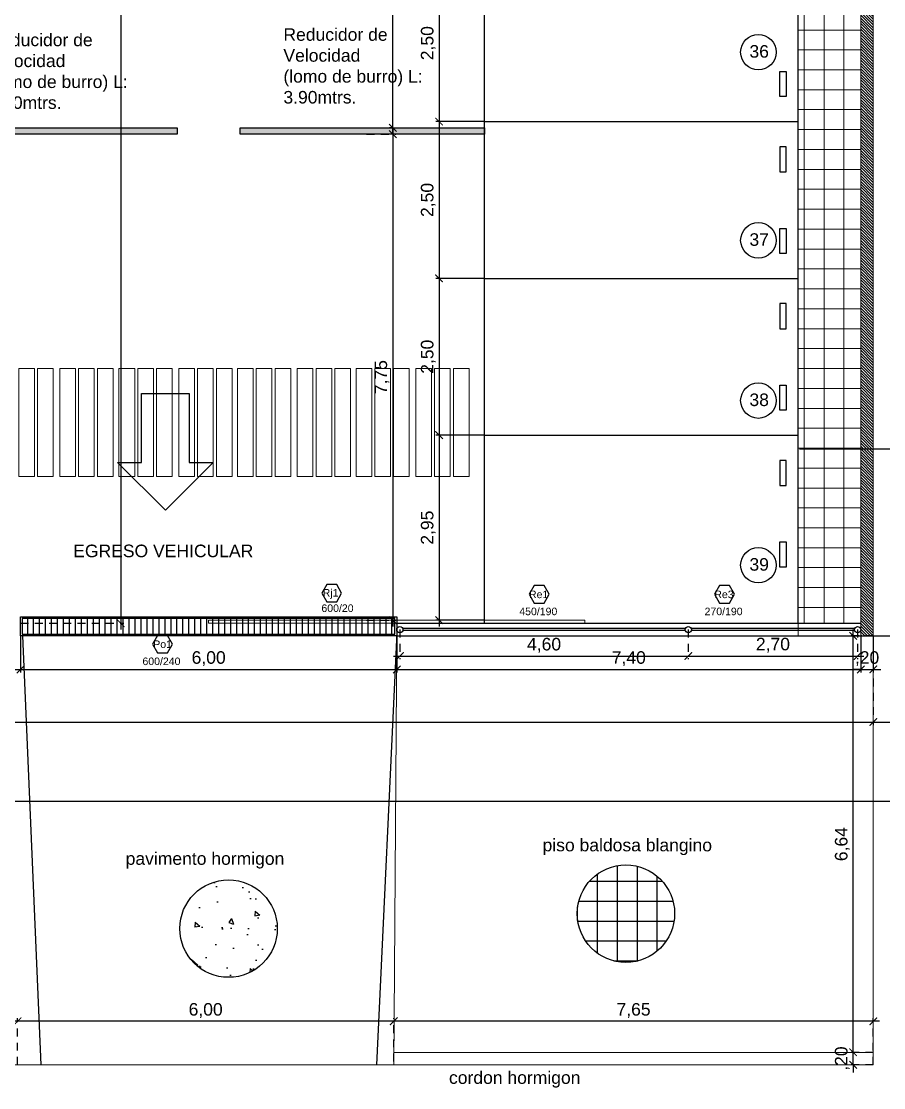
# Model space of a CAD drawing. Header units: metres. Extents: x 1166 to 1459, y -137 to 62.
# Drawn here: x 1309.59 to 1323.34, y -45.12 to -28.12 of the extents above; entities that cross this region are included whole.
import ezdxf

# ---------------------------------------------------------------- set-up
doc = ezdxf.new("R2010")
doc.units = ezdxf.units.M
doc.header["$LTSCALE"] = 0.508
doc.header["$PDMODE"] = 1
doc.header["$PDSIZE"] = -2
doc.linetypes.add('ACAD_ISO10W100', pattern=[18, 12, -3, 0, -3])
doc.linetypes.add('HIDDEN', pattern=[0.375, 0.25, -0.125])
doc.layers.get('0').update_dxf_attribs({"color": 9})
doc.layers.get('Defpoints').update_dxf_attribs({"color": 9})
for name, color, linetype in [('1-EJES', 9, 'ACAD_ISO10W100'), ('2-Corte', 9, 'Continuous'), ('2-Desig-Carp', 9, 'Continuous'), ('2-texto', 9, 'Continuous'), ('3-muros', 9, 'Continuous'), ('4-carpinterias', 9, 'Continuous'), ('8-cotas-100', 9, 'Continuous'), ('9-Hatch', 9, 'Continuous'), ('9-Hatch existente', 9, 'Continuous'), ('9-PISOS', 9, 'Continuous'), ('arq 0.09', 9, 'Continuous'), ('arq carpinterias', 9, 'Continuous'), ('arq gris 252', 9, 'Continuous'), ('artef', 9, 'Continuous')]:
    doc.layers.add(name, color=color, linetype=linetype)
doc.styles.add('swiss', font='swissel.ttf')
doc.dimstyles.new('dim-100', dxfattribs={"dimtxt": 0.2, "dimasz": 0.12, "dimexe": 0.05, "dimexo": 0, "dimgap": 0.05, "dimtad": 1, "dimzin": 4, "dimtxsty": 'swiss', "dimblk": 'ARCHTICK', "dimcen": 0.5, "dimdle": 0.1, "dimclrd": 256, "dimclre": 252, "dimclrt": 256, "dimadec": 0, "dimazin": 0, "dimtfac": 1, "dimtix": 1, "dimtmove": 2, "dimatfit": 3, "dimldrblk": 'OPEN30', "dimfxl": 0.05, "dimtolj": 1, "dimtzin": 0, "dimarcsym": 0})

# ---------------------------------------------------------------- blocks, each defined once
blk = doc.blocks.new('_ARCHTICK')
at = {"color": 0, "linetype": 'ByBlock', "const_width": 0.15}
blk.add_lwpolyline([(-0.5, -0.5), (0.5, 0.5)], dxfattribs=at)
blk = doc.blocks.new('*D19')
at = {"layer": '8-cotas-100', "linetype": 'Continuous', "lineweight": -2, "transparency": 16777216}
blk.add_line((1325.432, -17.817), (1325.432, -38.017), dxfattribs=at)
at = {"layer": '8-cotas-100', "color": 252, "linetype": 'Continuous', "lineweight": -2, "transparency": 16777216}
for p, q in [((1323.174, -17.917), (1325.482, -17.917)), ((1323.174, -37.917), (1325.482, -37.917))]:
    blk.add_line(p, q, dxfattribs=at)
at = {"layer": 'Defpoints', "color": 0, "linetype": 'Continuous', "transparency": 16777216}
for p in [(1323.174, -17.917), (1323.174, -37.917), (1325.432, -37.917)]:
    blk.add_point(p, dxfattribs=at)
at = {"layer": '8-cotas-100', "linetype": 'Continuous', "lineweight": -2, "transparency": 16777216, "xscale": 0.12, "yscale": 0.12, "zscale": 0.12}
for p, rotation in [((1325.432, -17.917), 90), ((1325.432, -37.917), 270)]:
    blk.add_blockref('_ARCHTICK', p, dxfattribs=dict(at, rotation=rotation))
at = {"layer": '8-cotas-100', "linetype": 'Continuous', "lineweight": 0, "transparency": 16777216, "insert": (1325.26, -27.917), "char_height": 0.2, "attachment_point": 5, "rotation": 90, "style": 'swiss'}
blk.add_mtext('\\A1;20,00', dxfattribs=at)
blk = doc.blocks.new('_Open30')
at = {"color": 0, "linetype": 'ByBlock', "lineweight": -2}
for p, q in [((-1, 0.27), (0, 0)), ((0, 0), (-1, -0.27)), ((0, 0), (-1, 0))]:
    blk.add_line(p, q, dxfattribs=at)
blk = doc.blocks.new('*D35')
at = {"layer": '8-cotas-100', "color": 252, "linetype": 'Continuous', "lineweight": -2, "transparency": 16777216}
for p, q in [((1307.174, -37.917), (1307.174, -38.503)), ((1309.574, -37.917), (1309.574, -38.503))]:
    blk.add_line(p, q, dxfattribs=at)
at = {"layer": '8-cotas-100', "linetype": 'Continuous', "lineweight": -2, "transparency": 16777216}
blk.add_line((1307.074, -38.453), (1309.674, -38.453), dxfattribs=at)
at = {"layer": 'Defpoints', "color": 0, "linetype": 'Continuous', "transparency": 16777216}
for p in [(1307.174, -37.917), (1309.574, -37.917), (1309.574, -38.453)]:
    blk.add_point(p, dxfattribs=at)
at = {"layer": '8-cotas-100', "linetype": 'Continuous', "lineweight": -2, "transparency": 16777216, "xscale": 0.12, "yscale": 0.12, "zscale": 0.12, "rotation": 180}
blk.add_blockref('_ARCHTICK', (1307.174, -38.453), dxfattribs=at)
at = {"layer": '8-cotas-100', "linetype": 'Continuous', "lineweight": -2, "transparency": 16777216, "xscale": 0.12, "yscale": 0.12, "zscale": 0.12}
blk.add_blockref('_ARCHTICK', (1309.574, -38.453), dxfattribs=at)
at = {"layer": '8-cotas-100', "linetype": 'Continuous', "lineweight": 0, "transparency": 16777216, "insert": (1308.374, -38.281), "char_height": 0.2, "attachment_point": 5, "style": 'swiss'}
blk.add_mtext('\\A1;2,40', dxfattribs=at)
blk = doc.blocks.new('*D36')
at = {"layer": '8-cotas-100', "color": 252, "linetype": 'Continuous', "lineweight": -2, "transparency": 16777216}
for p, q in [((1309.574, -37.917), (1309.574, -38.503)), ((1315.574, -37.917), (1315.574, -38.503))]:
    blk.add_line(p, q, dxfattribs=at)
at = {"layer": '8-cotas-100', "linetype": 'Continuous', "lineweight": -2, "transparency": 16777216}
blk.add_line((1309.474, -38.453), (1315.674, -38.453), dxfattribs=at)
at = {"layer": 'Defpoints', "color": 0, "linetype": 'Continuous', "transparency": 16777216}
for p in [(1309.574, -37.917), (1315.574, -37.917), (1315.574, -38.453)]:
    blk.add_point(p, dxfattribs=at)
at = {"layer": '8-cotas-100', "linetype": 'Continuous', "lineweight": -2, "transparency": 16777216, "xscale": 0.12, "yscale": 0.12, "zscale": 0.12, "rotation": 180}
blk.add_blockref('_ARCHTICK', (1309.574, -38.453), dxfattribs=at)
at = {"layer": '8-cotas-100', "linetype": 'Continuous', "lineweight": -2, "transparency": 16777216, "xscale": 0.12, "yscale": 0.12, "zscale": 0.12}
blk.add_blockref('_ARCHTICK', (1315.574, -38.453), dxfattribs=at)
at = {"layer": '8-cotas-100', "linetype": 'Continuous', "lineweight": 0, "transparency": 16777216, "insert": (1312.574, -38.281), "char_height": 0.2, "attachment_point": 5, "style": 'swiss'}
blk.add_mtext('\\A1;6,00', dxfattribs=at)
blk = doc.blocks.new('*D37')
at = {"layer": '8-cotas-100', "color": 252, "linetype": 'Continuous', "lineweight": -2, "transparency": 16777216}
for p, q in [((1315.574, -37.917), (1315.574, -38.503)), ((1322.974, -37.917), (1322.974, -38.503))]:
    blk.add_line(p, q, dxfattribs=at)
at = {"layer": '8-cotas-100', "linetype": 'Continuous', "lineweight": -2, "transparency": 16777216}
blk.add_line((1315.474, -38.453), (1323.074, -38.453), dxfattribs=at)
at = {"layer": 'Defpoints', "color": 0, "linetype": 'Continuous', "transparency": 16777216}
for p in [(1315.574, -37.917), (1322.974, -37.917), (1322.974, -38.453)]:
    blk.add_point(p, dxfattribs=at)
at = {"layer": '8-cotas-100', "linetype": 'Continuous', "lineweight": -2, "transparency": 16777216, "xscale": 0.12, "yscale": 0.12, "zscale": 0.12, "rotation": 180}
blk.add_blockref('_ARCHTICK', (1315.574, -38.453), dxfattribs=at)
at = {"layer": '8-cotas-100', "linetype": 'Continuous', "lineweight": -2, "transparency": 16777216, "xscale": 0.12, "yscale": 0.12, "zscale": 0.12}
blk.add_blockref('_ARCHTICK', (1322.974, -38.453), dxfattribs=at)
at = {"layer": '8-cotas-100', "linetype": 'Continuous', "lineweight": 0, "transparency": 16777216, "insert": (1319.274, -38.281), "char_height": 0.2, "attachment_point": 5, "style": 'swiss'}
blk.add_mtext('\\A1;7,40', dxfattribs=at)
blk = doc.blocks.new('*D38')
at = {"layer": '8-cotas-100', "color": 252, "linetype": 'Continuous', "lineweight": -2, "transparency": 16777216}
for p, q in [((1322.974, -37.917), (1322.974, -38.503)), ((1323.174, -37.917), (1323.174, -38.503))]:
    blk.add_line(p, q, dxfattribs=at)
at = {"layer": '8-cotas-100', "linetype": 'Continuous', "lineweight": -2, "transparency": 16777216}
for p, q in [((1322.974, -38.453), (1322.854, -38.453)), ((1322.974, -38.453), (1323.174, -38.453)), ((1323.174, -38.453), (1323.294, -38.453))]:
    blk.add_line(p, q, dxfattribs=at)
at = {"layer": 'Defpoints', "color": 0, "linetype": 'Continuous', "transparency": 16777216}
for p in [(1322.974, -37.917), (1323.174, -37.917), (1323.174, -38.453)]:
    blk.add_point(p, dxfattribs=at)
at = {"layer": '8-cotas-100', "linetype": 'Continuous', "lineweight": -2, "transparency": 16777216, "xscale": 0.12, "yscale": 0.12, "zscale": 0.12}
blk.add_blockref('_ARCHTICK', (1322.974, -38.453), dxfattribs=at)
at = {"layer": '8-cotas-100', "linetype": 'Continuous', "lineweight": -2, "transparency": 16777216, "xscale": 0.12, "yscale": 0.12, "zscale": 0.12, "rotation": 180}
blk.add_blockref('_ARCHTICK', (1323.174, -38.453), dxfattribs=at)
at = {"layer": '8-cotas-100', "linetype": 'Continuous', "lineweight": 0, "transparency": 16777216, "insert": (1323.074, -38.281), "char_height": 0.2, "attachment_point": 5, "style": 'swiss'}
blk.add_mtext('\\A1;,20', dxfattribs=at)
blk = doc.blocks.new('*D84')
at = {"layer": '8-cotas-100', "linetype": 'Continuous', "lineweight": -2, "transparency": 16777216}
blk.add_line((1316.248, -27.117), (1316.248, -29.817), dxfattribs=at)
at = {"layer": '8-cotas-100', "color": 252, "linetype": 'Continuous', "lineweight": -2, "transparency": 16777216}
for p, q in [((1316.974, -27.217), (1316.198, -27.217)), ((1316.974, -29.717), (1316.198, -29.717))]:
    blk.add_line(p, q, dxfattribs=at)
at = {"layer": 'Defpoints', "color": 0, "linetype": 'Continuous', "transparency": 16777216}
for p in [(1316.974, -27.217), (1316.248, -29.717), (1316.974, -29.717)]:
    blk.add_point(p, dxfattribs=at)
at = {"layer": '8-cotas-100', "linetype": 'Continuous', "lineweight": -2, "transparency": 16777216, "xscale": 0.12, "yscale": 0.12, "zscale": 0.12}
for p, rotation in [((1316.248, -27.217), 90), ((1316.248, -29.717), 270)]:
    blk.add_blockref('_ARCHTICK', p, dxfattribs=dict(at, rotation=rotation))
at = {"layer": '8-cotas-100', "linetype": 'Continuous', "lineweight": 0, "transparency": 16777216, "insert": (1316.077, -28.467), "char_height": 0.2, "attachment_point": 5, "rotation": 90, "style": 'swiss'}
blk.add_mtext('\\A1;2,50', dxfattribs=at)
blk = doc.blocks.new('*D133')
at = {"layer": '8-cotas-100', "color": 252, "linetype": 'Continuous', "lineweight": -2, "transparency": 16777216}
for p, q in [((1316.974, -29.717), (1316.198, -29.717)), ((1316.974, -32.217), (1316.198, -32.217))]:
    blk.add_line(p, q, dxfattribs=at)
at = {"layer": '8-cotas-100', "linetype": 'Continuous', "lineweight": -2, "transparency": 16777216}
blk.add_line((1316.248, -29.617), (1316.248, -32.317), dxfattribs=at)
at = {"layer": 'Defpoints', "color": 0, "linetype": 'Continuous', "transparency": 16777216}
for p in [(1316.974, -29.717), (1316.248, -32.217), (1316.974, -32.217)]:
    blk.add_point(p, dxfattribs=at)
at = {"layer": '8-cotas-100', "linetype": 'Continuous', "lineweight": -2, "transparency": 16777216, "xscale": 0.12, "yscale": 0.12, "zscale": 0.12}
for p, rotation in [((1316.248, -29.717), 90), ((1316.248, -32.217), 270)]:
    blk.add_blockref('_ARCHTICK', p, dxfattribs=dict(at, rotation=rotation))
at = {"layer": '8-cotas-100', "linetype": 'Continuous', "lineweight": 0, "transparency": 16777216, "insert": (1316.077, -30.967), "char_height": 0.2, "attachment_point": 5, "rotation": 90, "style": 'swiss'}
blk.add_mtext('\\A1;2,50', dxfattribs=at)
blk = doc.blocks.new('*D134')
at = {"layer": '8-cotas-100', "linetype": 'Continuous', "lineweight": -2, "transparency": 16777216}
blk.add_line((1316.248, -32.117), (1316.248, -34.817), dxfattribs=at)
at = {"layer": '8-cotas-100', "color": 252, "linetype": 'Continuous', "lineweight": -2, "transparency": 16777216}
for p, q in [((1316.974, -32.217), (1316.198, -32.217)), ((1316.974, -34.717), (1316.198, -34.717))]:
    blk.add_line(p, q, dxfattribs=at)
at = {"layer": 'Defpoints', "color": 0, "linetype": 'Continuous', "transparency": 16777216}
for p in [(1316.974, -32.217), (1316.248, -34.717), (1316.974, -34.717)]:
    blk.add_point(p, dxfattribs=at)
at = {"layer": '8-cotas-100', "linetype": 'Continuous', "lineweight": -2, "transparency": 16777216, "xscale": 0.12, "yscale": 0.12, "zscale": 0.12}
for p, rotation in [((1316.248, -32.217), 90), ((1316.248, -34.717), 270)]:
    blk.add_blockref('_ARCHTICK', p, dxfattribs=dict(at, rotation=rotation))
at = {"layer": '8-cotas-100', "linetype": 'Continuous', "lineweight": 0, "transparency": 16777216, "insert": (1316.077, -33.467), "char_height": 0.2, "attachment_point": 5, "rotation": 90, "style": 'swiss'}
blk.add_mtext('\\A1;2,50', dxfattribs=at)
blk = doc.blocks.new('*D135')
at = {"layer": '8-cotas-100', "linetype": 'Continuous', "lineweight": -2, "transparency": 16777216}
blk.add_line((1316.248, -34.617), (1316.248, -37.767), dxfattribs=at)
at = {"layer": '8-cotas-100', "color": 252, "linetype": 'Continuous', "lineweight": -2, "transparency": 16777216}
for p, q in [((1316.974, -34.717), (1316.198, -34.717)), ((1316.974, -37.667), (1316.198, -37.667))]:
    blk.add_line(p, q, dxfattribs=at)
at = {"layer": 'Defpoints', "color": 0, "linetype": 'Continuous', "transparency": 16777216}
for p in [(1316.974, -34.717), (1316.248, -37.667), (1316.974, -37.667)]:
    blk.add_point(p, dxfattribs=at)
at = {"layer": '8-cotas-100', "linetype": 'Continuous', "lineweight": -2, "transparency": 16777216, "xscale": 0.12, "yscale": 0.12, "zscale": 0.12}
for p, rotation in [((1316.248, -34.717), 90), ((1316.248, -37.667), 270)]:
    blk.add_blockref('_ARCHTICK', p, dxfattribs=dict(at, rotation=rotation))
at = {"layer": '8-cotas-100', "linetype": 'Continuous', "lineweight": 0, "transparency": 16777216, "insert": (1316.077, -36.192), "char_height": 0.2, "attachment_point": 5, "rotation": 90, "style": 'swiss'}
blk.add_mtext('\\A1;2,95', dxfattribs=at)
blk = doc.blocks.new('*D210')
at = {"layer": '8-cotas-100', "color": 252, "linetype": 'HIDDEN', "lineweight": -2, "transparency": 16777216}
for p, q in [((1258.574, -37.917), (1258.574, -39.343)), ((1323.174, -37.917), (1323.174, -39.343))]:
    blk.add_line(p, q, dxfattribs=at)
at = {"layer": '8-cotas-100', "linetype": 'Continuous', "lineweight": -2, "transparency": 16777216}
blk.add_line((1258.474, -39.293), (1323.274, -39.293), dxfattribs=at)
at = {"layer": 'Defpoints', "color": 0, "linetype": 'Continuous', "transparency": 16777216}
for p in [(1258.574, -37.917), (1323.174, -37.917), (1323.174, -39.293)]:
    blk.add_point(p, dxfattribs=at)
at = {"layer": '8-cotas-100', "linetype": 'Continuous', "lineweight": -2, "transparency": 16777216, "xscale": 0.12, "yscale": 0.12, "zscale": 0.12, "rotation": 180}
blk.add_blockref('_ARCHTICK', (1258.574, -39.293), dxfattribs=at)
at = {"layer": '8-cotas-100', "linetype": 'Continuous', "lineweight": -2, "transparency": 16777216, "xscale": 0.12, "yscale": 0.12, "zscale": 0.12}
blk.add_blockref('_ARCHTICK', (1323.174, -39.293), dxfattribs=at)
at = {"layer": '8-cotas-100', "linetype": 'Continuous', "lineweight": 0, "transparency": 16777216, "insert": (1290.874, -39.122), "char_height": 0.2, "attachment_point": 5, "style": 'swiss'}
blk.add_mtext('\\A1;64,60', dxfattribs=at)
blk = doc.blocks.new('*D211')
at = {"layer": '8-cotas-100', "color": 252, "linetype": 'HIDDEN', "lineweight": -2, "transparency": 16777216}
for p, q in [((1323.174, -37.917), (1323.174, -39.343)), ((1334.514, -37.917), (1334.514, -39.343))]:
    blk.add_line(p, q, dxfattribs=at)
at = {"layer": '8-cotas-100', "linetype": 'Continuous', "lineweight": -2, "transparency": 16777216}
blk.add_line((1323.074, -39.293), (1334.614, -39.293), dxfattribs=at)
at = {"layer": 'Defpoints', "color": 0, "linetype": 'Continuous', "transparency": 16777216}
for p in [(1323.174, -37.917), (1334.514, -37.917), (1334.514, -39.293)]:
    blk.add_point(p, dxfattribs=at)
at = {"layer": '8-cotas-100', "linetype": 'Continuous', "lineweight": -2, "transparency": 16777216, "xscale": 0.12, "yscale": 0.12, "zscale": 0.12, "rotation": 180}
blk.add_blockref('_ARCHTICK', (1323.174, -39.293), dxfattribs=at)
at = {"layer": '8-cotas-100', "linetype": 'Continuous', "lineweight": -2, "transparency": 16777216, "xscale": 0.12, "yscale": 0.12, "zscale": 0.12}
blk.add_blockref('_ARCHTICK', (1334.514, -39.293), dxfattribs=at)
at = {"layer": '8-cotas-100', "linetype": 'Continuous', "lineweight": 0, "transparency": 16777216, "insert": (1328.844, -39.122), "char_height": 0.2, "attachment_point": 5, "style": 'swiss'}
blk.add_mtext('\\A1;11,34', dxfattribs=at)
blk = doc.blocks.new('*D275')
at = {"layer": '8-cotas-100', "color": 252, "linetype": 'HIDDEN', "lineweight": -2, "transparency": 16777216}
for p, q in [((1239.593, -37.917), (1239.593, -40.601)), ((1334.514, -37.917), (1334.514, -40.601))]:
    blk.add_line(p, q, dxfattribs=at)
at = {"layer": '8-cotas-100', "lineweight": -2, "transparency": 16777216}
blk.add_line((1239.493, -40.551), (1334.614, -40.551), dxfattribs=at)
at = {"layer": 'Defpoints', "color": 0, "transparency": 16777216}
for p in [(1239.593, -37.917), (1334.514, -37.917), (1334.514, -40.551)]:
    blk.add_point(p, dxfattribs=at)
at = {"layer": '8-cotas-100', "lineweight": -2, "transparency": 16777216, "xscale": 0.12, "yscale": 0.12, "zscale": 0.12, "rotation": 180}
blk.add_blockref('_ARCHTICK', (1239.593, -40.551), dxfattribs=at)
at = {"layer": '8-cotas-100', "lineweight": -2, "transparency": 16777216, "xscale": 0.12, "yscale": 0.12, "zscale": 0.12}
blk.add_blockref('_ARCHTICK', (1334.514, -40.551), dxfattribs=at)
at = {"layer": '8-cotas-100', "lineweight": 0, "transparency": 16777216, "insert": (1287.053, -40.379), "char_height": 0.2, "attachment_point": 5, "style": 'swiss'}
blk.add_mtext('\\A1;94,92', dxfattribs=at)
blk = doc.blocks.new('*D279')
at = {"layer": '8-cotas-100', "color": 252, "linetype": 'HIDDEN', "lineweight": -2, "transparency": 16777216}
for p, q in [((1315.093, -29.917), (1315.56, -29.917)), ((1315.093, -37.667), (1315.56, -37.667))]:
    blk.add_line(p, q, dxfattribs=at)
at = {"layer": '8-cotas-100', "lineweight": -2, "transparency": 16777216}
blk.add_line((1315.51, -29.817), (1315.51, -37.767), dxfattribs=at)
at = {"layer": 'Defpoints', "color": 0, "transparency": 16777216}
for p in [(1315.093, -29.917), (1315.093, -37.667), (1315.51, -37.667)]:
    blk.add_point(p, dxfattribs=at)
at = {"layer": '8-cotas-100', "lineweight": -2, "transparency": 16777216, "xscale": 0.12, "yscale": 0.12, "zscale": 0.12}
for p, rotation in [((1315.51, -29.917), 90), ((1315.51, -37.667), 270)]:
    blk.add_blockref('_ARCHTICK', p, dxfattribs=dict(at, rotation=rotation))
at = {"layer": '8-cotas-100', "lineweight": 0, "transparency": 16777216, "insert": (1315.338, -33.792), "char_height": 0.2, "attachment_point": 5, "rotation": 90, "style": 'swiss'}
blk.add_mtext('\\A1;7,75', dxfattribs=at)
blk = doc.blocks.new('*D280')
at = {"layer": '8-cotas-100', "color": 252, "linetype": 'HIDDEN', "lineweight": -2, "transparency": 16777216}
for p, q in [((1315.51, -15.267), (1315.46, -15.267)), ((1315.51, -29.817), (1315.46, -29.817))]:
    blk.add_line(p, q, dxfattribs=at)
at = {"layer": '8-cotas-100', "lineweight": -2, "transparency": 16777216}
blk.add_line((1315.51, -29.917), (1315.51, -15.167), dxfattribs=at)
at = {"layer": 'Defpoints', "color": 0, "transparency": 16777216}
for p in [(1315.51, -15.267), (1315.51, -15.267), (1315.51, -29.817)]:
    blk.add_point(p, dxfattribs=at)
at = {"layer": '8-cotas-100', "lineweight": -2, "transparency": 16777216, "xscale": 0.12, "yscale": 0.12, "zscale": 0.12}
for p, rotation in [((1315.51, -15.267), 90), ((1315.51, -29.817), 270)]:
    blk.add_blockref('_ARCHTICK', p, dxfattribs=dict(at, rotation=rotation))
at = {"layer": '8-cotas-100', "lineweight": 0, "transparency": 16777216, "insert": (1315.338, -22.542), "char_height": 0.2, "attachment_point": 5, "rotation": 90, "style": 'swiss'}
blk.add_mtext('\\A1;14,55', dxfattribs=at)
blk = doc.blocks.new('*D481')
at = {"layer": '8-cotas-100', "color": 252, "linetype": 'HIDDEN', "lineweight": -2, "transparency": 16777216}
for p, q in [((1310.4, 1.883), (1311.223, 1.883)), ((1309.574, -37.717), (1311.223, -37.717))]:
    blk.add_line(p, q, dxfattribs=at)
at = {"layer": '8-cotas-100', "lineweight": -2, "transparency": 16777216}
blk.add_line((1311.173, 1.983), (1311.173, -37.817), dxfattribs=at)
at = {"layer": 'Defpoints', "color": 0, "transparency": 16777216}
for p in [(1310.4, 1.883), (1309.574, -37.717), (1311.173, -37.717)]:
    blk.add_point(p, dxfattribs=at)
at = {"layer": '8-cotas-100', "lineweight": -2, "transparency": 16777216, "xscale": 0.12, "yscale": 0.12, "zscale": 0.12}
for p, rotation in [((1311.173, 1.883), 90), ((1311.173, -37.717), 270)]:
    blk.add_blockref('_ARCHTICK', p, dxfattribs=dict(at, rotation=rotation))
at = {"layer": '8-cotas-100', "transparency": 16777216, "insert": (1311.002, -17.917), "char_height": 0.2, "attachment_point": 5, "rotation": 90, "style": 'swiss'}
blk.add_mtext('\\A1;39,60', dxfattribs=at)
blk = doc.blocks.new('*D537')
at = {"layer": '8-cotas-100', "color": 252, "linetype": 'HIDDEN', "lineweight": -2, "transparency": 16777216}
for p, q in [((1315.623, -37.817), (1315.623, -38.289)), ((1320.223, -37.817), (1320.223, -38.289))]:
    blk.add_line(p, q, dxfattribs=at)
at = {"layer": '8-cotas-100', "lineweight": -2, "transparency": 16777216}
blk.add_line((1315.523, -38.239), (1320.323, -38.239), dxfattribs=at)
at = {"layer": 'Defpoints', "color": 0, "transparency": 16777216}
for p in [(1315.623, -37.817), (1320.223, -37.817), (1320.223, -38.239)]:
    blk.add_point(p, dxfattribs=at)
at = {"layer": '8-cotas-100', "lineweight": -2, "transparency": 16777216, "xscale": 0.12, "yscale": 0.12, "zscale": 0.12, "rotation": 180}
blk.add_blockref('_ARCHTICK', (1315.623, -38.239), dxfattribs=at)
at = {"layer": '8-cotas-100', "lineweight": -2, "transparency": 16777216, "xscale": 0.12, "yscale": 0.12, "zscale": 0.12}
blk.add_blockref('_ARCHTICK', (1320.223, -38.239), dxfattribs=at)
at = {"layer": '8-cotas-100', "transparency": 16777216, "insert": (1317.923, -38.068), "char_height": 0.2, "attachment_point": 5, "style": 'swiss'}
blk.add_mtext('\\A1;4,60', dxfattribs=at)
blk = doc.blocks.new('*D538')
at = {"layer": '8-cotas-100', "color": 252, "linetype": 'HIDDEN', "lineweight": -2, "transparency": 16777216}
for p, q in [((1320.223, -37.817), (1320.223, -38.289)), ((1322.923, -37.817), (1322.923, -38.289))]:
    blk.add_line(p, q, dxfattribs=at)
at = {"layer": '8-cotas-100', "lineweight": -2, "transparency": 16777216}
blk.add_line((1320.123, -38.239), (1323.023, -38.239), dxfattribs=at)
at = {"layer": 'Defpoints', "color": 0, "transparency": 16777216}
for p in [(1320.223, -37.817), (1322.923, -37.817), (1322.923, -38.239)]:
    blk.add_point(p, dxfattribs=at)
at = {"layer": '8-cotas-100', "lineweight": -2, "transparency": 16777216, "xscale": 0.12, "yscale": 0.12, "zscale": 0.12, "rotation": 180}
blk.add_blockref('_ARCHTICK', (1320.223, -38.239), dxfattribs=at)
at = {"layer": '8-cotas-100', "lineweight": -2, "transparency": 16777216, "xscale": 0.12, "yscale": 0.12, "zscale": 0.12}
blk.add_blockref('_ARCHTICK', (1322.923, -38.239), dxfattribs=at)
at = {"layer": '8-cotas-100', "transparency": 16777216, "insert": (1321.573, -38.067), "char_height": 0.2, "attachment_point": 5, "style": 'swiss'}
blk.add_mtext('\\A1;2,70', dxfattribs=at)
blk = doc.blocks.new('*D563')
at = {"layer": '8-cotas-100', "color": 252, "linetype": 'HIDDEN', "lineweight": -2, "transparency": 16777216}
for p, q in [((1315.526, -44.705), (1315.526, -44.013)), ((1323.174, -44.758), (1323.174, -44.013))]:
    blk.add_line(p, q, dxfattribs=at)
at = {"layer": '8-cotas-100', "lineweight": -2, "transparency": 16777216}
blk.add_line((1323.274, -44.063), (1315.426, -44.063), dxfattribs=at)
at = {"layer": 'Defpoints', "color": 0, "transparency": 16777216}
for p in [(1315.526, -44.063), (1315.526, -44.705), (1323.174, -44.758)]:
    blk.add_point(p, dxfattribs=at)
at = {"layer": '8-cotas-100', "lineweight": -2, "transparency": 16777216, "xscale": 0.12, "yscale": 0.12, "zscale": 0.12, "rotation": 180}
blk.add_blockref('_ARCHTICK', (1315.526, -44.063), dxfattribs=at)
at = {"layer": '8-cotas-100', "lineweight": -2, "transparency": 16777216, "xscale": 0.12, "yscale": 0.12, "zscale": 0.12}
blk.add_blockref('_ARCHTICK', (1323.174, -44.063), dxfattribs=at)
at = {"layer": '8-cotas-100', "transparency": 16777216, "insert": (1319.35, -43.891), "char_height": 0.2, "attachment_point": 5, "style": 'swiss'}
blk.add_mtext('\\A1;7,65', dxfattribs=at)
blk = doc.blocks.new('*D564')
at = {"layer": '8-cotas-100', "color": 252, "linetype": 'HIDDEN', "lineweight": -2, "transparency": 16777216}
for p, q in [((1309.526, -44.758), (1309.526, -44.013)), ((1315.526, -44.705), (1315.526, -44.013))]:
    blk.add_line(p, q, dxfattribs=at)
at = {"layer": '8-cotas-100', "lineweight": -2, "transparency": 16777216}
blk.add_line((1315.626, -44.063), (1309.426, -44.063), dxfattribs=at)
at = {"layer": 'Defpoints', "color": 0, "transparency": 16777216}
for p in [(1309.526, -44.063), (1315.526, -44.705), (1309.526, -44.758)]:
    blk.add_point(p, dxfattribs=at)
at = {"layer": '8-cotas-100', "lineweight": -2, "transparency": 16777216, "xscale": 0.12, "yscale": 0.12, "zscale": 0.12, "rotation": 180}
blk.add_blockref('_ARCHTICK', (1309.526, -44.063), dxfattribs=at)
at = {"layer": '8-cotas-100', "lineweight": -2, "transparency": 16777216, "xscale": 0.12, "yscale": 0.12, "zscale": 0.12}
blk.add_blockref('_ARCHTICK', (1315.526, -44.063), dxfattribs=at)
at = {"layer": '8-cotas-100', "transparency": 16777216, "insert": (1312.526, -43.891), "char_height": 0.2, "attachment_point": 5, "style": 'swiss'}
blk.add_mtext('\\A1;6,00', dxfattribs=at)
blk = doc.blocks.new('*D565')
at = {"layer": '8-cotas-100', "color": 252, "linetype": 'HIDDEN', "lineweight": -2, "transparency": 16777216}
for p, q in [((1307.414, -44.758), (1307.414, -44.013)), ((1309.526, -44.758), (1309.526, -44.013))]:
    blk.add_line(p, q, dxfattribs=at)
at = {"layer": '8-cotas-100', "lineweight": -2, "transparency": 16777216}
blk.add_line((1309.626, -44.063), (1307.314, -44.063), dxfattribs=at)
at = {"layer": 'Defpoints', "color": 0, "transparency": 16777216}
for p in [(1307.414, -44.063), (1307.414, -44.758), (1309.526, -44.758)]:
    blk.add_point(p, dxfattribs=at)
at = {"layer": '8-cotas-100', "lineweight": -2, "transparency": 16777216, "xscale": 0.12, "yscale": 0.12, "zscale": 0.12, "rotation": 180}
blk.add_blockref('_ARCHTICK', (1307.414, -44.063), dxfattribs=at)
at = {"layer": '8-cotas-100', "lineweight": -2, "transparency": 16777216, "xscale": 0.12, "yscale": 0.12, "zscale": 0.12}
blk.add_blockref('_ARCHTICK', (1309.526, -44.063), dxfattribs=at)
at = {"layer": '8-cotas-100', "transparency": 16777216, "insert": (1308.47, -43.891), "char_height": 0.2, "attachment_point": 5, "style": 'swiss'}
blk.add_mtext('\\A1;2,11', dxfattribs=at)
blk = doc.blocks.new('*D566')
at = {"layer": '8-cotas-100', "lineweight": -2, "transparency": 16777216}
for p, q in [((1322.852, -44.558), (1322.852, -44.438)), ((1322.852, -44.758), (1322.852, -44.558)), ((1322.852, -44.758), (1322.852, -44.878))]:
    blk.add_line(p, q, dxfattribs=at)
at = {"layer": '8-cotas-100', "color": 252, "linetype": 'HIDDEN', "lineweight": -2, "transparency": 16777216}
for p, q in [((1323.174, -44.558), (1322.802, -44.558)), ((1323.174, -44.758), (1322.802, -44.758))]:
    blk.add_line(p, q, dxfattribs=at)
at = {"layer": 'Defpoints', "color": 0, "transparency": 16777216}
for p in [(1322.852, -44.558), (1323.174, -44.558), (1323.174, -44.758)]:
    blk.add_point(p, dxfattribs=at)
at = {"layer": '8-cotas-100', "lineweight": -2, "transparency": 16777216, "xscale": 0.12, "yscale": 0.12, "zscale": 0.12}
for p, rotation in [((1322.852, -44.558), 270), ((1322.852, -44.758), 90)]:
    blk.add_blockref('_ARCHTICK', p, dxfattribs=dict(at, rotation=rotation))
at = {"layer": '8-cotas-100', "transparency": 16777216, "insert": (1322.68, -44.658), "char_height": 0.2, "attachment_point": 5, "rotation": 90, "style": 'swiss'}
blk.add_mtext('\\A1;,20', dxfattribs=at)
blk = doc.blocks.new('*D567')
at = {"layer": '8-cotas-100', "lineweight": -2, "transparency": 16777216}
blk.add_line((1322.852, -44.658), (1322.852, -37.817), dxfattribs=at)
at = {"layer": '8-cotas-100', "color": 252, "linetype": 'HIDDEN', "lineweight": -2, "transparency": 16777216}
for p, q in [((1323.174, -37.917), (1322.802, -37.917)), ((1323.174, -44.558), (1322.802, -44.558))]:
    blk.add_line(p, q, dxfattribs=at)
at = {"layer": 'Defpoints', "color": 0, "transparency": 16777216}
for p in [(1322.852, -37.917), (1323.174, -37.917), (1323.174, -44.558)]:
    blk.add_point(p, dxfattribs=at)
at = {"layer": '8-cotas-100', "lineweight": -2, "transparency": 16777216, "xscale": 0.12, "yscale": 0.12, "zscale": 0.12}
for p, rotation in [((1322.852, -37.917), 90), ((1322.852, -44.558), 270)]:
    blk.add_blockref('_ARCHTICK', p, dxfattribs=dict(at, rotation=rotation))
at = {"layer": '8-cotas-100', "transparency": 16777216, "insert": (1322.68, -41.238), "char_height": 0.2, "attachment_point": 5, "rotation": 90, "style": 'swiss'}
blk.add_mtext('\\A1;6,64', dxfattribs=at)

msp = doc.modelspace()

# ---------------------------------------------------------------- hatches: boundary and pattern name
at = {"layer": '4-carpinterias'}
h = msp.add_hatch(color=256, dxfattribs=at)
h.dxf.hatch_style = 1
h.paths.add_polyline_path([(1312.074, -29.917), (1308.174, -29.917), (1308.174, -29.817), (1312.074, -29.817)])
h = msp.add_hatch(color=256, dxfattribs=at)
h.dxf.hatch_style = 1
h.paths.add_polyline_path([(1316.974, -29.917), (1313.074, -29.917), (1313.074, -29.817), (1316.974, -29.817)])
at = {"layer": '9-Hatch', "linetype": 'Continuous', "lineweight": 0}
h = msp.add_hatch(dxfattribs=at)
h.set_pattern_fill('NET', color=256, scale=0.1)
h.paths.add_polyline_path([(1303.174, -13.011), (1303.174, -12.677), (1302.174, -12.677), (1302.174, -31.111), (1303.174, -31.111)])
h.paths.add_polyline_path([(1322.974, -14.717), (1321.974, -14.717), (1321.974, -37.717), (1322.374, -37.717), (1322.974, -37.717)])
at = {"layer": '9-Hatch'}
h = msp.add_hatch(dxfattribs=at)
h.set_pattern_fill('NET', color=256, scale=0.1, angle=-90)
h.set_pattern_definition([(270, (5.2782, -0.2368), (0.3175, -1e-16), []), (0, (5.2782, -0.2368), (1e-16, 0.3175), [])])
h.paths.add_polyline_path([(1319.228, -43.123, 1), (1319.228, -41.569, 1)])
h = msp.add_hatch(dxfattribs=at)
h.set_pattern_fill('AR-CONC', color=256, scale=0.005, angle=-90)
h.set_pattern_definition([(320, (1567.6917, 340.6986), (-0.0796954, -0.9109233), [0.09525, -1.04775]), (265, (1567.6917, 340.6986), (0.9552842, 0.1762171), [0.0762, -0.838203]), (10.45144, (1567.685, 340.6227), (0.8755888, -0.7347062), [0.08095, -0.8904512]), (316.1842, (1567.9457, 340.6986), (-0.2102116, -1.3553952), [0.142875, -1.571625]), (6.63556, (1567.9281, 340.5857), (1.2371306, -1.1870207), [0.121425, -1.335678]), (261.18415, (1567.9457, 340.6986), (1.2371306, -1.1870207), [0.1143, -1.2572987]), (291, (1567.8822, 340.5716), (-0.511326, -0.758072), [0.09525, -1.04775]), (236, (1567.8822, 340.5716), (0.9209398, -0.3090101), [0.0762, -0.8382]), (341.45144, (1567.8396, 340.5084), (0.4096138, -1.0670821), [0.08095, -0.8904497]), (307.5, (1567.69167, 340.6986), (0.4227752, -0.01544302), [0, -0.82804, 0, -0.8509, 0, -0.841375]), (277.5, (1567.69167, 340.6986), (0.50090287, -0.3340983), [0, -0.48514, 0, -0.80899, 0, -0.320675]), (237.5, (1567.69167, 340.9818), (-0.02864372, -0.67795298), [0, -0.3175, 0, -0.9906, 0, -1.31445]), (227.5, (1567.69167, 341.1088), (0.12713246, -0.7406459), [0, -0.41275, 0, -0.65786, 0, -0.93345])])
h.paths.add_polyline_path([(1312.891, -43.362, 1), (1312.891, -41.808, 1)])
at = {"layer": '9-Hatch existente', "linetype": 'Continuous', "lineweight": 0}
h = msp.add_hatch(dxfattribs=at)
h.set_pattern_fill('ANSI31', color=256, scale=0.01, angle=-90)
h.paths.add_polyline_path([(1323.174, -30.632), (1322.974, -30.632), (1322.974, -37.917), (1323.174, -37.917)])
h.paths.add_polyline_path([(1323.174, -17.717), (1322.974, -17.717), (1322.974, -30.632), (1323.174, -30.632)])
h.paths.add_polyline_path([(1334.723, -16.001), (1336.718, -16.001), (1336.718, -15.252), (1334.723, -15.252)], flags=8)
at = {"layer": 'arq gris 252', "ltscale": 0.001}
h = msp.add_hatch(dxfattribs=at)
h.set_pattern_fill('ANSI31', color=256, scale=0.03, angle=45, style=0)
h.paths.add_polyline_path([(1309.599, -37.892), (1315.541, -37.892), (1315.541, -37.642), (1309.599, -37.642)])

# ---------------------------------------------------------------- linework, layer by layer
at = {"layer": '1-EJES', "linetype": 'ACAD_ISO10W100', "ltscale": 0.05}
msp.add_line((1323.174, -37.917), (1334.514, -37.917), dxfattribs=at)
at = {"layer": '2-Corte'}
msp.add_line((1321.994, -34.937), (1323.878, -34.937), dxfattribs=at)
at = {"layer": '2-texto'}
msp.add_lwpolyline([(1312.646, -35.151), (1311.883, -35.914), (1311.12, -35.151), (1311.502, -35.151), (1311.502, -34.054), (1312.264, -34.054), (1312.264, -35.151)], close=True, dxfattribs=at)
for centre in [(1321.341, -28.611), (1321.341, -31.611), (1321.341, -34.166), (1321.341, -36.791)]:
    msp.add_circle(centre, 0.283, dxfattribs=at)
at = {"layer": '3-muros', "linetype": 'Continuous', "lineweight": 0}
for p, q in [((1322.974, -37.917), (1322.974, -17.717)), ((1323.174, -37.917), (1323.174, -17.717))]:
    msp.add_line(p, q, dxfattribs=at)
at = {"layer": '4-carpinterias'}
for p, q in [((1315.574, -37.717), (1322.974, -37.717)), ((1315.574, -37.717), (1315.574, -37.917)), ((1317.374, -37.717), (1322.374, -37.717)), ((1320.176, -37.802), (1315.671, -37.802)), ((1320.176, -37.832), (1315.671, -37.832)), ((1322.876, -37.802), (1320.271, -37.802)), ((1322.876, -37.832), (1320.271, -37.832)), ((1315.574, -37.917), (1323.174, -37.917))]:
    msp.add_line(p, q, dxfattribs=at)
at = {"layer": '4-carpinterias', "flags": 128}
for points in [[(1312.074, -29.917), (1308.174, -29.917), (1308.174, -29.817), (1312.074, -29.817), (1312.074, -29.917)], [(1316.974, -29.917), (1313.074, -29.917), (1313.074, -29.817), (1316.974, -29.817), (1316.974, -29.917)]]:
    msp.add_lwpolyline(points, dxfattribs=at)
at = {"layer": '4-carpinterias', "linetype": 'Continuous', "lineweight": 0}
msp.add_lwpolyline([(1312.574, -37.717), (1318.574, -37.717), (1318.574, -37.667), (1312.574, -37.667)], close=True, dxfattribs=at)
at = {"layer": '4-carpinterias'}
for centre in [(1315.623, -37.817), (1320.223, -37.817), (1322.923, -37.817)]:
    msp.add_circle(centre, 0.05, dxfattribs=at)
at = {"layer": '9-Hatch', "linetype": 'Continuous', "lineweight": 0}
msp.add_line((1321.974, -37.917), (1321.974, -14.717), dxfattribs=at)
at = {"layer": '9-Hatch'}
for centre in [(1319.228, -42.346), (1312.891, -42.585)]:
    msp.add_circle(centre, 0.777, dxfattribs=at)
at = {"layer": '9-PISOS'}
msp.add_line((1315.574, -37.868), (1315.252, -44.758), dxfattribs=at)
at = {"layer": '9-PISOS', "linetype": 'Continuous', "lineweight": 0}
for p, q in [((1323.174, -44.758), (1323.174, -37.917)), ((1315.526, -44.558), (1323.174, -44.558)), ((1315.526, -44.758), (1323.174, -44.758))]:
    msp.add_line(p, q, dxfattribs=at)
at = {"layer": '9-PISOS', "lineweight": 0, "flags": 128}
for points in [[(1309.545, -35.377), (1309.545, -33.657), (1309.795, -33.657), (1309.795, -35.377), (1309.545, -35.377)], [(1309.845, -35.377), (1309.845, -33.657), (1310.095, -33.657), (1310.095, -35.377), (1309.845, -35.377)], [(1310.199, -35.377), (1310.199, -33.657), (1310.449, -33.657), (1310.449, -35.377), (1310.199, -35.377)], [(1310.499, -35.377), (1310.499, -33.657), (1310.749, -33.657), (1310.749, -35.377), (1310.499, -35.377)], [(1310.799, -35.377), (1310.799, -33.657), (1311.049, -33.657), (1311.049, -35.377), (1310.799, -35.377)], [(1311.144, -35.377), (1311.144, -33.657), (1311.394, -33.657), (1311.394, -35.377), (1311.144, -35.377)], [(1311.444, -35.377), (1311.444, -33.657), (1311.694, -33.657), (1311.694, -35.377), (1311.444, -35.377)], [(1311.744, -35.377), (1311.744, -33.657), (1311.994, -33.657), (1311.994, -35.377), (1311.744, -35.377)], [(1312.098, -35.377), (1312.098, -33.657), (1312.348, -33.657), (1312.348, -35.377), (1312.098, -35.377)], [(1312.398, -35.377), (1312.398, -33.657), (1312.648, -33.657), (1312.648, -35.377), (1312.398, -35.377)], [(1312.698, -35.377), (1312.698, -33.657), (1312.948, -33.657), (1312.948, -35.377), (1312.698, -35.377)], [(1313.032, -35.377), (1313.032, -33.657), (1313.282, -33.657), (1313.282, -35.377), (1313.032, -35.377)], [(1313.332, -35.377), (1313.332, -33.657), (1313.582, -33.657), (1313.582, -35.377), (1313.332, -35.377)], [(1313.632, -35.377), (1313.632, -33.657), (1313.882, -33.657), (1313.882, -35.377), (1313.632, -35.377)], [(1313.986, -35.377), (1313.986, -33.657), (1314.236, -33.657), (1314.236, -35.377), (1313.986, -35.377)], [(1314.286, -35.377), (1314.286, -33.657), (1314.536, -33.657), (1314.536, -35.377), (1314.286, -35.377)], [(1314.586, -35.377), (1314.586, -33.657), (1314.836, -33.657), (1314.836, -35.377), (1314.586, -35.377)], [(1314.924, -35.377), (1314.924, -33.657), (1315.174, -33.657), (1315.174, -35.377), (1314.924, -35.377)], [(1315.224, -35.377), (1315.224, -33.657), (1315.474, -33.657), (1315.474, -35.377), (1315.224, -35.377)], [(1315.524, -35.377), (1315.524, -33.657), (1315.774, -33.657), (1315.774, -35.377), (1315.524, -35.377)], [(1315.878, -35.377), (1315.878, -33.657), (1316.128, -33.657), (1316.128, -35.377), (1315.878, -35.377)], [(1316.178, -35.377), (1316.178, -33.657), (1316.428, -33.657), (1316.428, -35.377), (1316.178, -35.377)], [(1316.478, -35.377), (1316.478, -33.657), (1316.728, -33.657), (1316.728, -35.377), (1316.478, -35.377)]]:
    msp.add_lwpolyline(points, dxfattribs=at)
at = {"layer": '9-PISOS', "flags": 128}
msp.add_lwpolyline([(1309.604, -37.917), (1309.896, -44.758)], dxfattribs=at)
at = {"layer": '9-PISOS', "linetype": 'Continuous', "lineweight": 0, "flags": 128}
for points in [[(1315.574, -37.917), (1315.526, -44.758)], [(1323.174, -44.758), (1307.414, -44.758), (1307.414, -44.758)]]:
    msp.add_lwpolyline(points, dxfattribs=at)
at = {"layer": 'arq 0.09', "ltscale": 0.001}
msp.add_line((1311.878, -37.642), (1309.599, -37.642), dxfattribs=at)
for points in [[(1315.574, -37.917), (1309.574, -37.917), (1309.574, -37.616), (1315.574, -37.616)], [(1309.599, -37.892), (1315.541, -37.892), (1315.541, -37.642), (1309.599, -37.642)]]:
    msp.add_lwpolyline(points, close=True, dxfattribs=at)
at = {"layer": 'arq carpinterias'}
for points in [[(1314.695, -37.237), (1314.616, -37.099), (1314.456, -37.099), (1314.377, -37.237), (1314.456, -37.375), (1314.616, -37.375)], [(1318.006, -37.255), (1317.926, -37.117), (1317.766, -37.117), (1317.687, -37.255), (1317.766, -37.394), (1317.926, -37.394)], [(1320.96, -37.255), (1320.88, -37.117), (1320.721, -37.117), (1320.641, -37.255), (1320.721, -37.394), (1320.88, -37.394)], [(1311.995, -38.051), (1311.915, -37.913), (1311.756, -37.913), (1311.676, -38.051), (1311.756, -38.189), (1311.915, -38.189)]]:
    msp.add_lwpolyline(points, close=True, dxfattribs=at)
at = {"layer": 'artef'}
for p, q in [((1316.974, -37.717), (1316.974, -9.717)), ((1321.974, -37.717), (1321.974, -9.717)), ((1316.974, -29.717), (1321.974, -29.717)), ((1316.974, -32.217), (1321.974, -32.217)), ((1316.974, -32.217), (1321.974, -32.217)), ((1316.974, -34.717), (1321.974, -34.717)), ((1316.974, -34.717), (1321.974, -34.717))]:
    msp.add_line(p, q, dxfattribs=at)
for points in [[(1321.685, -29.32), (1321.685, -28.92), (1321.785, -28.92), (1321.785, -29.32)], [(1321.685, -30.12), (1321.685, -30.52), (1321.785, -30.52), (1321.785, -30.12)], [(1321.685, -31.82), (1321.685, -31.42), (1321.785, -31.42), (1321.785, -31.82)], [(1321.685, -32.62), (1321.685, -33.02), (1321.785, -33.02), (1321.785, -32.62)], [(1321.685, -34.32), (1321.685, -33.92), (1321.785, -33.92), (1321.785, -34.32)], [(1321.685, -35.12), (1321.685, -35.52), (1321.785, -35.52), (1321.785, -35.12)], [(1321.685, -36.82), (1321.685, -36.42), (1321.785, -36.42), (1321.785, -36.82)]]:
    msp.add_lwpolyline(points, close=True, dxfattribs=at)

# ---------------------------------------------------------------- texts
at = {"layer": '2-Desig-Carp', "char_height": 0.12, "width": 5.11385, "attachment_point": 3, "style": 'swiss'}
for s, insert in [('Rj1', (1314.644, -37.171)), ('Re1', (1317.991, -37.196)), ('Re3', (1320.946, -37.196)), ('\\pi-0.36,l0.48,t0.48;{\\fArial|b0|i0|c0|p34;600/20}', (1314.885, -37.416)), ('\\pi-0.36,l0.48,t0.48;{\\fArial|b0|i0|c0|p34;450/190}', (1318.134, -37.468)), ('\\pi-0.36,l0.48,t0.48;{\\fArial|b0|i0|c0|p34;270/190}', (1321.089, -37.468)), ('Po1', (1311.989, -37.99)), ('\\pi-0.36,l0.48,t0.48;{\\fArial|b0|i0|c0|p34;600/240}', (1312.124, -38.263))]:
    msp.add_mtext(s, dxfattribs=dict(at, insert=insert))
at = {"layer": '2-texto', "char_height": 0.2, "attachment_point": 1, "style": 'swiss'}
for s, insert, width in [('Reducidor de Velocidad\\P(lomo de burro) L: 3.90mtrs.', (1313.766, -28.229), 2.36921), ('Reducidor de Velocidad\\P(lomo de burro) L: 3.90mtrs.', (1309.063, -28.315), 2.36921), ('\\pi-0.6,l0.8,t0.8;piso baldosa blangino', (1317.699, -41.153), 6.62475), ('\\pi-0.6,l0.8,t0.8;pavimento hormigon', (1311.05, -41.368), 6.62475), ('\\pi-0.6,l0.8,t0.8;cordon hormigon', (1316.207, -44.861), 6.62475)]:
    msp.add_mtext(s, dxfattribs=dict(at, insert=insert, width=width))
at = {"layer": '2-texto', "char_height": 0.2, "width": 0.75782, "attachment_point": 3, "line_spacing_factor": 0.844561, "style": 'swiss'}
for s, insert in [('36', (1321.509, -28.498)), ('37', (1321.509, -31.498)), ('38', (1321.509, -34.053)), ('39', (1321.509, -36.678))]:
    msp.add_mtext(s, dxfattribs=dict(at, insert=insert))
at = {"layer": '2-texto', "insert": (1310.414, -35.796), "char_height": 0.2, "attachment_point": 1, "style": 'swiss'}
msp.add_mtext_dynamic_manual_height_columns('\\P\\PEGRESO VEHICULAR', width=3.19644, gutter_width=1, heights=[0], dxfattribs=at)

# ---------------------------------------------------------------- dimensions: what is measured, and where the dimension line sits
at = {"layer": '8-cotas-100'}
for base, p1, p2, picture, middle in [((1311.173, -37.717), (1310.4, 1.883), (1309.574, -37.717), '*D481', (1311.002, -17.917)), ((1322.852, -37.917), (1323.174, -44.558), (1323.174, -37.917), '*D567', (1322.68, -41.238)), ((1322.852, -44.558), (1323.174, -44.758), (1323.174, -44.558), '*D566', (1322.68, -44.658))]:
    dim = msp.add_linear_dim(base=base, p1=p1, p2=p2, angle=90, dimstyle='dim-100', dxfattribs=at)
    dim.commit()
    dim.dimension.update_dxf_attribs({"geometry": picture, "text_midpoint": middle})
at = {"layer": '8-cotas-100', "lineweight": 0}
for base, p1, p2, picture, middle in [((1315.51, -15.267), (1315.51, -29.817), (1315.51, -15.267), '*D280', (1315.338, -22.542)), ((1315.51, -37.667), (1315.093, -29.917), (1315.093, -37.667), '*D279', (1315.338, -33.792))]:
    dim = msp.add_linear_dim(base=base, p1=p1, p2=p2, angle=90, dimstyle='dim-100', dxfattribs=at)
    dim.commit()
    dim.dimension.update_dxf_attribs({"geometry": picture, "text_midpoint": middle})
at = {"layer": '8-cotas-100', "linetype": 'Continuous', "lineweight": 0}
for base, p1, p2, picture, middle in [((1325.432, -37.917), (1323.174, -17.917), (1323.174, -37.917), '*D19', (1325.26, -27.917)), ((1316.248, -29.717), (1316.974, -27.217), (1316.974, -29.717), '*D84', (1316.077, -28.467)), ((1316.248, -32.217), (1316.974, -29.717), (1316.974, -32.217), '*D133', (1316.077, -30.967)), ((1316.248, -34.717), (1316.974, -32.217), (1316.974, -34.717), '*D134', (1316.077, -33.467)), ((1316.248, -37.667), (1316.974, -34.717), (1316.974, -37.667), '*D135', (1316.077, -36.192))]:
    dim = msp.add_linear_dim(base=base, p1=p1, p2=p2, angle=90, dimstyle='dim-100', dxfattribs=at)
    dim.commit()
    dim.dimension.update_dxf_attribs({"geometry": picture, "text_midpoint": middle})
at = {"layer": '8-cotas-100'}
for base, p1, p2, picture, middle in [((1320.223, -38.239), (1315.623, -37.817), (1320.223, -37.817), '*D537', (1317.923, -38.068)), ((1322.923, -38.239), (1320.223, -37.817), (1322.923, -37.817), '*D538', (1321.573, -38.067)), ((1307.414, -44.063), (1309.526, -44.758), (1307.414, -44.758), '*D565', (1308.47, -43.891)), ((1309.526, -44.063), (1315.526, -44.705), (1309.526, -44.758), '*D564', (1312.526, -43.891)), ((1315.526, -44.063), (1323.174, -44.758), (1315.526, -44.705), '*D563', (1319.35, -43.891))]:
    dim = msp.add_linear_dim(base=base, p1=p1, p2=p2, dimstyle='dim-100', dxfattribs=at)
    dim.commit()
    dim.dimension.update_dxf_attribs({"geometry": picture, "text_midpoint": middle})
at = {"layer": '8-cotas-100', "lineweight": 0}
dim = msp.add_linear_dim(base=(1334.514, -40.551), p1=(1239.593, -37.917), p2=(1334.514, -37.917), dimstyle='dim-100', dxfattribs=at)
dim.commit()
dim.dimension.update_dxf_attribs({"geometry": '*D275', "text_midpoint": (1287.053, -40.379)})
at = {"layer": '8-cotas-100', "linetype": 'Continuous', "lineweight": 0}
for base, p1, p2, picture, middle in [((1323.174, -39.293), (1258.574, -37.917), (1323.174, -37.917), '*D210', (1290.874, -39.122)), ((1309.574, -38.453), (1307.174, -37.917), (1309.574, -37.917), '*D35', (1308.374, -38.281)), ((1315.574, -38.453), (1309.574, -37.917), (1315.574, -37.917), '*D36', (1312.574, -38.281)), ((1322.974, -38.453), (1315.574, -37.917), (1322.974, -37.917), '*D37', (1319.274, -38.281)), ((1323.174, -38.453), (1322.974, -37.917), (1323.174, -37.917), '*D38', (1323.074, -38.281)), ((1334.514, -39.293), (1323.174, -37.917), (1334.514, -37.917), '*D211', (1328.844, -39.122))]:
    dim = msp.add_linear_dim(base=base, p1=p1, p2=p2, dimstyle='dim-100', dxfattribs=at)
    dim.commit()
    dim.dimension.update_dxf_attribs({"geometry": picture, "text_midpoint": middle})

doc.saveas('drawing.dxf')
